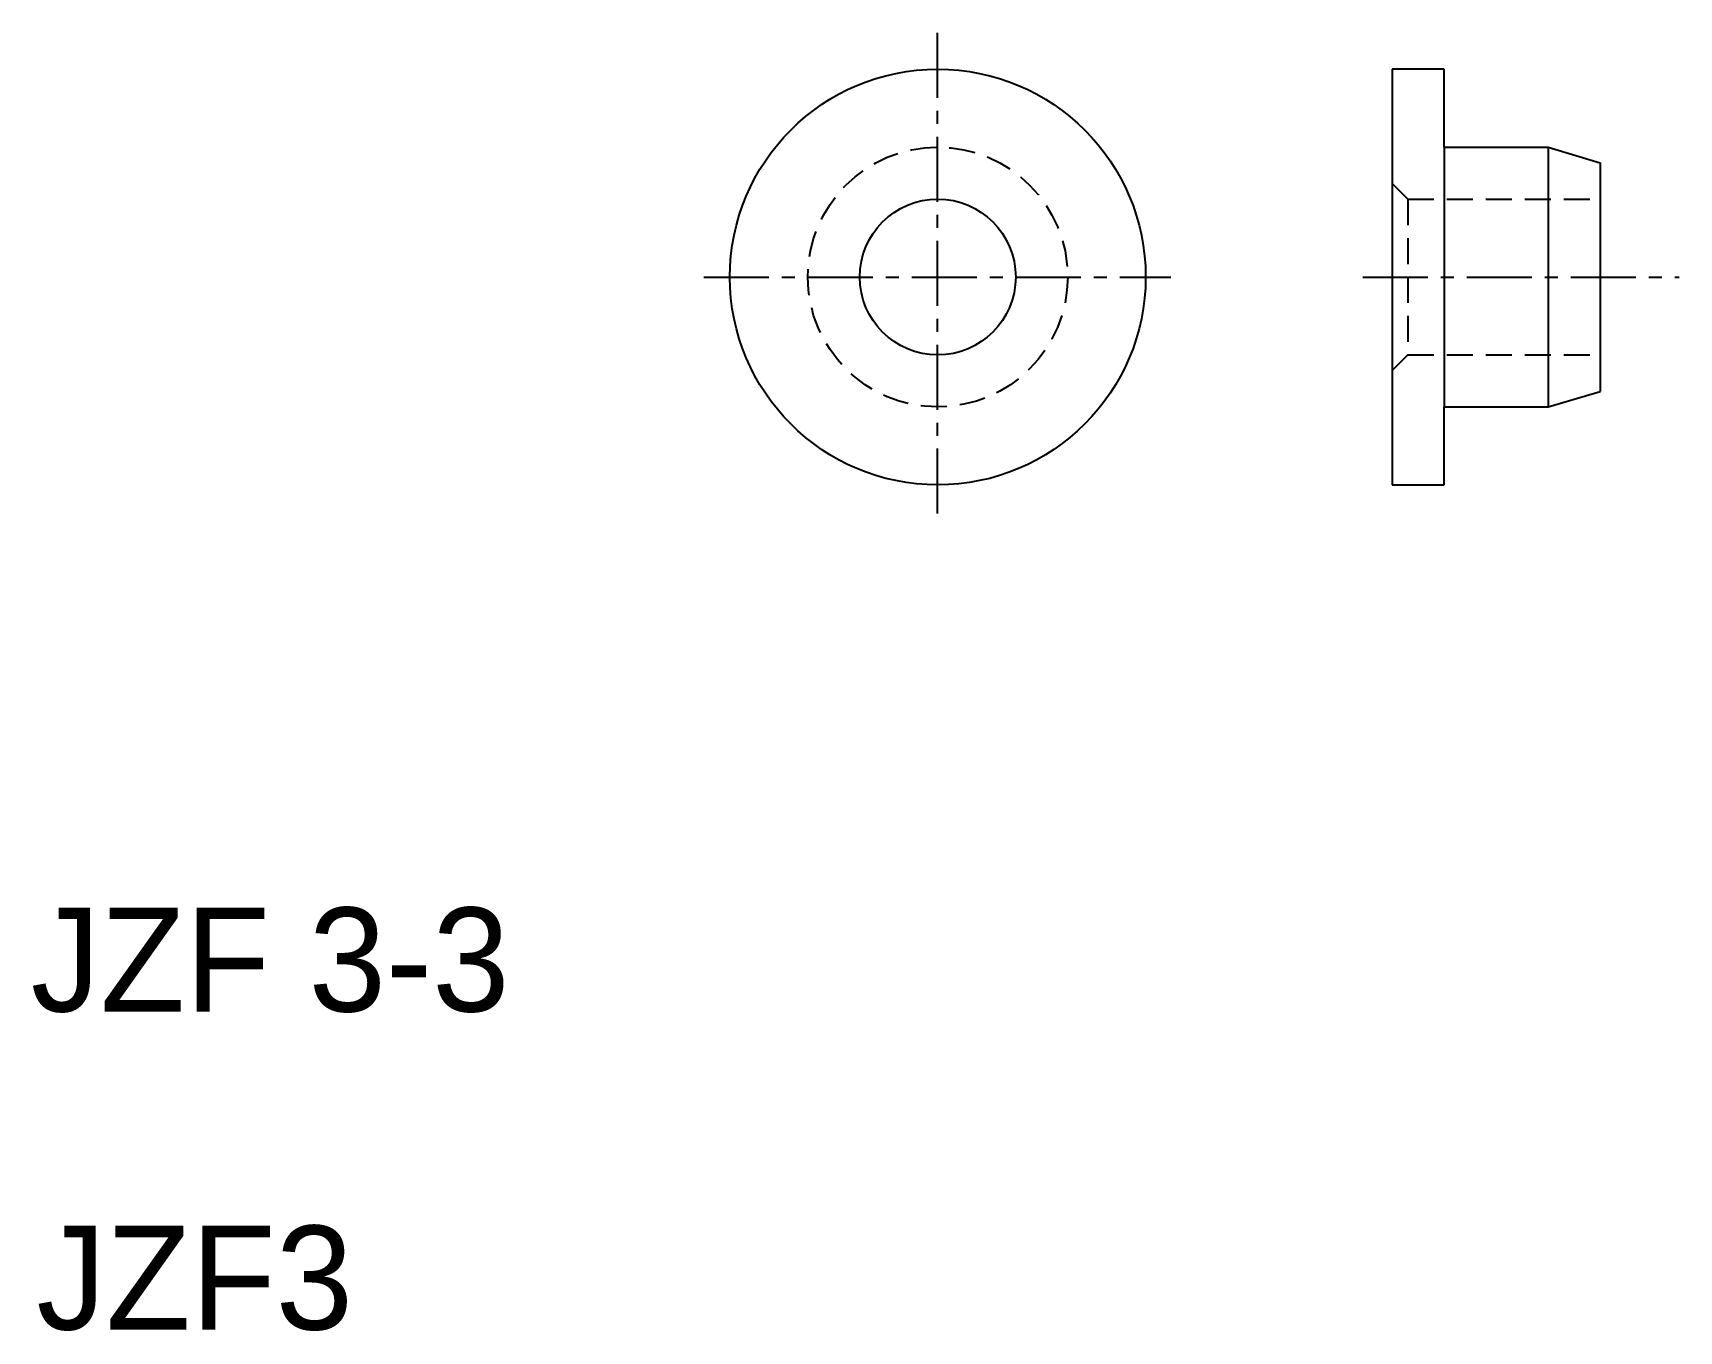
# Model space of a CAD drawing. Extents: x 9.9 to 41.6, y 10 to 35.
import ezdxf

# ---------------------------------------------------------------- set-up
doc = ezdxf.new("R2010")
doc.units = 0
doc.linetypes.add('CENTER', pattern=[2, 1.25, -0.25, 0.25, -0.25])
doc.linetypes.add('DASHED', pattern=[0.75, 0.5, -0.25])
doc.layers.get('0').update_dxf_attribs({"linetype": 'CONTINUOUS'})
doc.layers.add('CENTER', color=1, linetype='CENTER')

msp = doc.modelspace()

# ---------------------------------------------------------------- linework, layer by layer
at = {"color": 7, "linetype": 'CONTINUOUS'}
for p, q in [((36.088, 34.255), (36.088, 26.255)), ((37.088, 34.255), (36.088, 34.255)), ((37.088, 32.755), (37.088, 34.255)), ((37.088, 32.755), (37.088, 27.755)), ((37.088, 32.755), (39.088, 32.755)), ((39.088, 32.755), (39.088, 27.755)), ((39.088, 32.755), (40.088, 32.455)), ((40.088, 32.455), (40.088, 28.055)), ((36.088, 32.055), (36.088, 28.455)), ((39.088, 27.755), (40.088, 28.055)), ((37.088, 26.255), (37.088, 27.755)), ((37.088, 27.755), (39.088, 27.755)), ((36.088, 26.255), (37.088, 26.255))]:
    msp.add_line(p, q, dxfattribs=at)
at = {"color": 3, "linetype": 'DASHED'}
for p, q in [((36.388, 31.755), (36.088, 32.055)), ((36.388, 31.755), (36.388, 28.755)), ((36.388, 31.755), (40.088, 31.755)), ((36.388, 28.755), (36.088, 28.455)), ((36.388, 28.755), (40.088, 28.755))]:
    msp.add_line(p, q, dxfattribs=at)
at = {"color": 7, "linetype": 'CONTINUOUS'}
for radius in [4, 1.5]:
    msp.add_circle((27.343, 30.255), radius, dxfattribs=at)
at = {"color": 3, "linetype": 'DASHED'}
msp.add_circle((27.343, 30.255), 2.5, dxfattribs=at)
at = {"layer": 'CENTER', "color": 1, "linetype": 'CENTER'}
for p, q in [((27.335, 34.952), (27.335, 25.46)), ((22.845, 30.255), (31.828, 30.255)), ((35.524, 30.255), (41.608, 30.255))]:
    msp.add_line(p, q, dxfattribs=at)

# ---------------------------------------------------------------- texts
at = {"color": 7, "linetype": 'CONTINUOUS'}
for s, p in [('JZF 3-3', (9.891, 16.121)), ('JZF3', (10, 10))]:
    msp.add_text(s, height=2, dxfattribs=at).set_placement(p)

doc.saveas('drawing.dxf')
